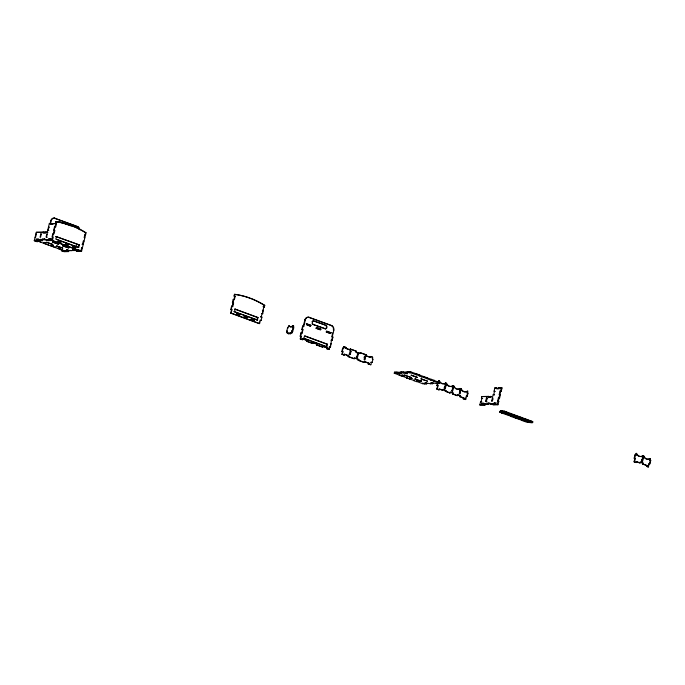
<?xml version="1.0" encoding="UTF-8"?>
<svg xmlns="http://www.w3.org/2000/svg" width="685" height="685" viewBox="0 0 685 685"><rect width="100%" height="100%" fill="white"/><g stroke="black" fill="none" stroke-linecap="round" stroke-linejoin="round"><path stroke-width="1.03" d="M34.25 240.709L36.288 232.301L47.274 232.018L49.311 223.601L56.504 223.695L55.691 227.052L54.492 226.812L53.678 230.177L54.877 230.417L54.064 233.782L52.865 233.542L52.051 236.907L53.25 237.147L52.428 240.512L47.933 240.623L47.239 240.375L47.445 239.527L38.951 239.75L38.745 240.589L34.25 240.709L37.024 241.728L37.726 240.88L41.203 242.156L40.698 242.173M38.154 238.937L36.159 238.988L35.954 239.827L38.848 239.193M34.944 240.966L39.439 240.846L39.644 240.007L42.89 239.921L42.196 239.664L42.401 238.825L45.09 239.031M40.843 239.142L40.646 239.981L42.727 240.752L40.141 239.99M43.823 232.943L44.028 232.095M36.288 232.301L43.72 232.378L43.027 232.121L42.83 232.968L44.825 232.917L45.03 232.069L47.967 232.266M44.397 238.774L44.2 239.613L48.721 240.589M46.554 237.044L47.368 233.679L46.871 233.696L46.058 237.061L47.248 237.301M48.378 230.588L47.685 230.331L48.181 230.323L48.995 226.958L48.498 226.966L49.192 227.223M79.785 229.638A3.956 3.254 88.5 0 0 77.807 226.589L54.406 218.155A3.956 3.254 88.5 0 0 50.818 220.501L50.005 223.858L49.311 223.601M50.502 223.849L51.315 220.484A3.956 3.254 88.5 0 1 54.911 218.147M51.058 223.558L50.853 224.397L53.755 223.764M47.933 240.623L48.138 239.784M51.855 224.372L52.06 223.533M48.19 244.014L47.984 244.853L48.489 244.845L43.472 243.192M50.647 238.611L48.644 238.663L48.447 239.502L51.341 238.868M63.397 251.455L67.892 251.335L68.098 250.496L77.285 250.53L76.592 250.273L76.386 251.112L77.08 251.369L81.584 251.258L86.053 232.754A102.459 84.281 88.5 0 0 56.213 221.752L55.716 221.769L55.305 223.447L55.999 223.704M47.239 240.375L51.735 240.255L56.213 221.752M52.137 239.681L51.932 240.521L80.385 251.01M56.427 236.488L55.819 239.014L78.724 247.456L79.332 244.93L55.93 236.505L79.332 244.93M55.476 246.703L55.271 247.542L55.776 247.533L50.758 245.881M58.191 241.719L58.388 240.872L61.17 241.899L60.965 242.738L57.686 241.728M61.316 250.684L62.018 249.828L61.316 250.684L64.09 251.712L68.586 251.592L68.791 250.753M72.036 250.667L64.099 250.599L63.902 251.438L61.813 250.676M72.764 247.088L72.961 246.249L75.744 247.268L75.538 248.116L72.259 247.105M74.597 250.325L72.516 249.563L73.218 248.706M75.907 246.951L76.514 244.425L77.208 244.682M77.593 250.248L77.799 249.408M56.316 239.39L78.218 247.465L78.835 244.947M82.012 244.288L82.517 244.271L83.33 240.906L84.024 241.163M231.47 309.74L230.657 313.105L231.153 313.096L231.967 309.731L230.776 309.492L231.59 306.126L232.78 306.366L233.594 303.001L232.403 302.761L233.217 299.396L234.407 299.636L235.22 296.28L234.03 296.031L234.433 294.353L234.938 294.336A102.459 84.281 88.5 0 1 264.778 305.339L264.367 307.017L263.177 306.777L264.367 307.017M230.776 309.492L231.273 309.474L232.087 306.109M232.9 302.744L233.713 299.388M234.527 296.023L234.938 294.336M231.59 306.126L232.283 306.383L233.097 303.018L233.594 303.001M233.217 299.396L233.91 299.653L234.724 296.288L235.22 296.28M234.535 311.598L235.152 309.072L258.048 317.515L257.44 320.041L234.039 311.606L257.44 320.041M237.113 313.456L236.907 314.304L239.681 315.323L239.887 314.483L236.608 313.473L239.887 314.483M236.411 314.312L239.185 315.34L239.39 314.492M247.174 317.172L246.472 318.02L247.174 317.172L244.399 316.145L244.194 316.984L246.968 318.011M250.984 319.681L251.686 318.833L254.46 319.852L254.255 320.691L250.984 319.681L254.255 320.691M251.481 319.672L251.686 318.833M253.758 320.708L254.46 319.852M256.943 320.049L257.551 317.523L258.048 317.515M230.657 313.105L259.11 323.594L259.512 321.916M259.11 323.594L259.606 323.585L260.42 320.22L261.113 320.477L261.927 317.112L260.737 316.872L261.927 317.112M261.233 316.855L262.047 313.49L262.74 313.747L263.674 306.769M262.646 312.077L263.057 310.399L263.554 310.382M263.871 307.034L264.273 305.356L264.778 305.339M287.477 331.309L286.784 331.052L287.597 327.687L289.001 325.983A5.822 3.151 -69.8 0 0 292.504 325.889L293.694 326.128L293.291 327.815L292.598 327.558L293 325.872M287.572 332.978L286.878 332.722L287.28 331.035L286.784 331.052M292.598 327.558L293.788 327.798L292.067 332.859L290.817 332.893L290.611 333.732L288.616 333.783L287.923 333.526L288.128 332.687L286.878 332.722M288.616 333.783L288.822 332.944M287.923 333.526L289.918 333.475L290.123 332.636L292.067 332.859M291.373 332.602L291.776 330.923L292.975 331.163M292.281 330.906L293.094 327.541M300.861 336.438L300.244 338.955L300.749 338.947L301.357 336.421L300.167 336.181L300.98 332.816L302.171 333.056L302.984 329.699L301.794 329.451L302.607 326.086L303.798 326.334L305.424 319.604A3.956 3.254 88.5 0 1 309.012 317.266L331.917 325.709A3.956 3.254 88.5 0 1 333.878 330.093L332.251 336.823L331.754 336.832L332.944 337.08L332.131 340.436L330.941 340.197M300.167 336.181L300.664 336.164L301.477 332.807M302.291 329.442L303.104 326.077M300.98 332.816L301.674 333.073L302.487 329.708L302.984 329.699M302.607 326.086L303.301 326.343L304.928 319.621A3.956 3.254 88.5 0 1 308.515 317.275L309.012 317.266M300.244 338.955L302.333 339.726L303.035 338.869L307.197 340.411L306.495 341.258L307.197 340.411M302.333 339.726L303.035 338.869M310.159 326.128L310.862 325.272L310.159 326.128L306.82 324.895M306.495 341.258L312.394 343.433L313.096 342.577L317.258 344.118L316.556 344.966L317.258 344.118M316.05 328.295L316.761 327.447L320.923 328.98L320.717 329.819L316.05 328.295L320.22 329.836L320.923 328.98M312.394 343.433L313.096 342.577M316.556 328.286L316.761 327.447M316.556 344.966L322.455 347.141L323.157 346.293L327.319 347.826L326.617 348.682L327.319 347.826M326.334 346.738L326.942 344.221L327.439 344.204L326.831 346.73L326.334 346.738L303.429 338.296M330.281 333.544L330.983 332.687L330.281 333.544L326.12 332.011M326.617 348.682L328.697 349.444L329.314 346.927L330.504 347.167L331.437 340.188L332.131 340.436M331.994 335.821L332.73 332.799M328.697 349.444L329.202 349.436L329.81 346.91M330.41 345.497L330.821 343.819L331.317 343.801M331.84 339.614L332.242 337.928M342.5 351.782L341.883 354.308L342.389 354.291L342.997 351.773L341.806 351.525L342.62 348.168L343.81 348.408L344.221 346.73L346.302 347.492L345.6 348.348L346.302 347.492M341.806 351.525L342.303 351.516L343.117 348.151M344.221 346.73L343.716 346.738L343.313 348.425L342.62 348.168M341.883 354.308L343.973 355.078L344.675 354.222L348.836 355.755L348.134 356.611L348.836 355.755M343.973 355.078L344.675 354.222M349.761 349.881L350.463 349.033L356.363 351.2L355.661 352.056L359.822 353.588L360.524 352.741L366.424 354.916L366.227 355.755L370.388 357.287L370.594 356.448L372.674 357.219L372.263 358.897L372.957 359.154L372.143 362.519L370.953 362.271L372.143 362.519M350.463 349.033L350.258 349.872L346.096 348.331M349.59 354.205L350.403 350.84L351.097 351.097L350.283 354.462L349.093 354.214L350.283 354.462M349.787 354.47L350.6 351.105L351.097 351.097M348.134 356.611L354.034 358.786L354.736 357.93L358.897 359.462L358.195 360.319L358.897 359.462M356.876 356.885L357.69 353.528L358.383 353.777L357.57 357.142L356.38 356.902L357.57 357.142M357.073 357.159L357.887 353.794L358.383 353.777M359.822 353.588L360.524 352.741M364.069 357.904L364.48 356.226L365.67 356.465L364.857 359.83L364.36 359.839L365.173 356.483M358.195 360.319L364.095 362.493L364.797 361.637L368.967 363.178L368.256 364.026L368.967 363.178M364.095 362.493L364.797 361.637M365.721 355.763L369.883 357.305L370.594 356.448M368.256 364.026L370.842 364.78L371.45 362.262M399.501 374.43L399.295 375.269L399.792 375.26L394.243 373.214L394.449 372.375M394.551 372.931L394.748 372.092L398.944 372.255L398.738 373.094L394.243 373.214M396.546 372.88L396.752 372.041M397.24 373.137L397.446 372.298M399.244 373.085L399.441 372.246L401.693 372.186L401.487 373.025L399.244 373.085L401.324 373.847L398.738 373.094M400.793 372.768L400.999 371.929L404.938 372.101L404.732 372.94L400.793 372.768L401.487 373.025M400.819 373.864L401.025 373.025M404.981 374.978L404.775 375.817L402.78 375.868L402.086 375.611L402.292 374.772M402.797 372.717L402.994 371.878M399.295 375.269L402.069 376.296L402.275 375.457M402.069 376.296L402.771 375.44M402.78 375.868L402.985 375.029M403.491 372.974L403.688 372.135M402.086 375.611L404.082 375.56L404.287 374.721M405.237 372.931L405.443 372.083L407.935 372.024L407.241 371.767L407.044 372.606L407.738 372.863L405.237 372.931L407.318 373.693L407.524 372.854M404.732 372.94L406.821 373.71L407.018 372.863M406.582 377.957L407.284 377.101L406.582 377.957L414.365 380.629L413.868 380.646L414.074 379.807M407.044 372.606L409.039 372.554L409.245 371.715L410.931 371.946L419.759 375.003L419.057 375.851L426.849 378.531L427.046 377.683L419.263 375.012L419.759 375.003M409.039 372.554L409.733 372.811L409.938 371.972M409.373 378.3L412.062 378.497L409.373 378.3L409.579 377.452M409.733 372.811L410.735 372.786L410.931 371.946M409.356 378.985L409.561 378.137M409.861 378.968L410.058 378.129M410.067 378.548L410.272 377.709M411.368 378.248L411.574 377.401M421.652 380.432L420.95 381.28L415.05 379.105L415.256 378.266M410.735 372.786L416.283 374.832L416.489 373.993M415.05 379.105L415.752 378.257M416.283 374.832L416.985 373.976M413.868 380.646L416.643 381.665L416.848 380.826M416.643 381.665L417.345 380.817M417.353 381.237L419.348 381.185L416.66 380.98L417.353 381.237L417.559 380.398M421.044 378.951L427.44 381.117L421.044 378.951L421.249 378.111M420.95 381.28L421.155 380.44M421.549 378.942L421.746 378.094M423.57 377.521L423.775 376.673M424.075 377.503L424.272 376.664M417.148 381.656L422.696 383.703L422.902 382.864M422.696 383.703L424.392 383.934L424.597 383.086M426.55 377.7L434.341 380.372L434.136 381.211L426.344 378.54L427.046 377.683M424.392 383.934L426.387 383.883L426.592 383.035M430.856 380.201L431.062 379.362M431.362 380.192L431.559 379.353M426.387 383.883L425.693 383.626L427.192 383.583L425.111 382.821L430.634 383.771L430.839 382.932M430.634 383.771L432.637 383.72L432.834 382.872M436.893 385.467L437.706 382.102L438.203 382.093L437.39 385.458L436.893 385.467L438.083 385.706L437.27 389.071L436.773 389.089L437.587 385.724M466.04 396.213L467.23 396.452L468.043 393.087L466.853 392.847L467.35 392.839L467.761 391.152A5.84 4.804 88.5 0 1 461.168 388.72L460.474 388.464A5.84 4.804 88.5 0 1 453.881 386.04L453.187 385.783A5.84 4.804 88.5 0 1 446.594 383.352L445.901 383.095A5.84 4.804 88.5 0 1 439.308 380.663L438.802 380.68L438.4 382.358L437.706 382.102M438.897 382.35L439.308 380.663M432.637 383.72L431.944 383.463L433.194 383.429L431.105 382.658L436.884 383.609L438.879 383.557L439.085 382.718M438.879 383.557L438.186 383.3L439.188 383.275L439.393 382.435L433.836 380.389L434.341 380.372M436.773 389.089L438.854 389.851L439.059 389.011L442.527 390.296L443.229 389.44L446.003 390.459L445.301 391.315L446.003 390.459M438.854 389.851L439.556 389.003L443.024 390.279M446.183 385.03L444.993 384.79L446.183 385.03L445.37 388.395L444.18 388.155L444.582 386.468M444.18 388.155L444.676 388.138L445.49 384.773M444.873 388.412L445.687 385.047M445.301 391.315L449.814 392.976L450.019 392.137L453.29 393.147L453.093 393.986L452.588 394.003L452.794 393.164M449.814 392.976L450.516 392.128L453.29 393.147M452.776 387.462L451.963 390.827L452.657 391.084L453.47 387.719L452.28 387.479L453.47 387.719M451.466 390.835L452.16 391.092L452.973 387.736M452.588 394.003L457.101 395.665L457.803 394.808L460.577 395.836L459.875 396.692L460.577 395.836M457.101 395.665L457.803 394.808M460.063 390.15L459.25 393.515L459.943 393.772L460.757 390.407L459.567 390.159L460.757 390.407M460.26 390.416L459.447 393.781L459.943 393.772M463.146 398.807L463.848 397.951L463.146 398.807L465.723 399.56L466.536 396.195L467.23 396.452M465.226 399.578L465.629 397.891M466.733 396.469L467.547 393.104M479.8 404.946L484.295 404.835L484.5 403.987L487.746 403.902L487.951 403.063L488.645 403.319L488.439 404.159L485.194 404.244L484.989 405.083L479.8 404.946L480.613 401.581L481.803 401.83M481.427 398.225L482.617 398.464L481.427 398.225L481.838 396.538L488.576 396.367L489.27 396.624L489.073 397.463L488.379 397.206L488.576 396.367M481.11 401.573L481.923 398.208M481.504 404.064L481.709 403.225L483.704 403.174L483.499 404.013L481.504 404.064L484.192 404.27L483.499 404.013M482.197 404.321L482.403 403.482L484.398 403.431M485.614 401.453L486.804 401.701L485.614 401.453L486.427 398.088L487.617 398.336L486.427 398.088M486.11 401.444L486.924 398.079M486.307 401.71L487.121 398.345M488.379 397.206L492.823 396.255L493.234 394.569L494.424 394.817L493.234 394.569M489.749 403.85L493.688 404.022L490.443 404.107L489.749 403.85L489.946 403.011L487.951 403.063M494.741 391.46L494.048 391.212L494.861 387.847L497.301 388.052L497.104 388.9M493.731 394.56L494.544 391.195L495.238 391.452M492.506 400.716L492.909 399.03M496.608 387.796L496.402 388.643L499.1 388.84M498.406 388.592L498.612 387.744L502.054 387.933L501.24 391.298L500.041 391.049L499.228 394.414L500.427 394.663L499.613 398.019L498.415 397.779L497.601 401.145L498.8 401.384L497.986 404.749L493.483 404.869L492.789 404.612L492.994 403.773M494.193 402.9L493.996 403.748L495.991 403.688L496.197 402.849L494.193 402.9L494.895 403.157L494.69 403.996M492.789 404.612L497.284 404.492L498.098 401.127M498.92 397.762L499.733 394.406M500.547 391.041L501.36 387.676M497.601 401.145L498.295 401.401L499.108 398.036L499.613 398.019M499.228 394.414L499.922 394.671L500.735 391.306L501.24 391.298M499.733 412.096L499.939 411.257L501.18 411.223L500.487 410.966L500.29 411.813L500.983 412.062L499.733 412.096L501.814 412.867L501.317 412.875L501.514 412.036M501.283 411.788L501.488 410.94M500.29 411.813L502.285 411.753L502.49 410.914L504.434 411.137L532.887 421.626L532.682 422.474L531.432 422.499L532.125 422.756L532.331 421.917M502.285 411.753L502.978 412.01L503.184 411.171M502.978 412.01L504.228 411.985L504.434 411.137M506.309 412.747L506.515 411.908M510.471 414.279L510.676 413.44M522.141 419.443L521.936 420.282L515.54 418.124L511.378 416.591L511.584 415.744M511.378 416.591L512.08 415.735M515.54 418.124L515.745 417.285M516.37 416.454L516.576 415.615M516.045 418.107L516.242 417.268M520.54 417.996L520.737 417.148M532.125 422.756L525.601 421.832L521.439 420.299L521.645 419.46M526.44 420.17L526.637 419.323M530.13 422.808L530.336 421.969M530.601 421.703L530.806 420.864M634.867 458.445L634.045 461.81L634.55 461.793L635.363 458.428L634.164 458.188L634.986 454.823L636.177 455.071L636.579 453.384A5.84 4.804 88.5 0 0 643.172 455.816L643.866 456.073A5.84 4.804 88.5 0 0 650.459 458.505L650.056 460.183L649.56 460.2L650.75 460.44L649.937 463.805L648.746 463.557M634.164 458.188L634.67 458.171L635.483 454.814M634.986 454.823L635.68 455.08L636.082 453.401L636.579 453.384M634.045 461.81L636.134 462.572L636.331 461.733L639.807 463.017L640.509 462.161L643.283 463.18L642.581 464.036L643.283 463.18M636.134 462.572L636.836 461.724L640.304 463M643.463 457.751L642.273 457.512L643.463 457.751L642.65 461.116L641.46 460.877L641.862 459.19M641.46 460.877L641.956 460.859L642.77 457.494M642.153 461.133L642.967 457.768M646.888 466.536L647.59 465.689L646.888 466.536L648.43 466.913L649.243 463.548L649.937 463.805M647.933 466.922L648.541 464.404M649.637 462.974L650.048 461.296M504.528 412.712C508.698 413.423 500.418 411.471 505.239 413.004M506.498 412.473L508.15 412.721M509.229 414.314L511.541 415.024L506.215 413.355L508.758 413.937L508.304 414.048M512.046 414.519L513.699 414.767M515.634 416.805C521.079 417.713 509.871 415.11 516.67 417.191M50.818 220.501L51.315 220.484M72.199 226.35L59.21 221.76L61.128 222.462M77.807 226.589L77.311 226.598A3.956 3.254 88.5 0 1 77.953 227.043M35.877 233.979L36.373 233.97L35.56 237.335L35.063 237.344M86.053 232.754L85.556 232.772A102.459 84.281 88.5 0 0 73.535 226.555M85.145 234.45L85.651 234.441L84.957 234.184L84.144 237.541L84.837 237.798M82.705 244.536L83.21 244.528L82.517 244.271M78.218 247.465L78.724 247.456M58.054 248.569L64.099 250.599M81.892 247.901L82.397 247.893L81.703 247.636L80.89 251.001L76.386 251.112M79.588 250.196L73.346 250.359L74.04 250.616M233.91 299.653L234.407 299.636M232.283 306.383L232.78 306.366M235.152 309.072L234.647 309.081L257.551 317.523M262.047 313.49L261.55 313.507L262.74 313.747M239.185 315.34L239.681 315.323M261.113 320.477L259.923 320.229M304.928 319.621L305.424 319.604M312.043 323.688A1.832 1.507 88.5 0 0 312.497 324.245L325.495 328.834A1.832 1.507 88.5 0 0 326.308 325.469L313.816 320.863A1.832 1.507 88.5 0 0 313.002 324.228M292.204 326.796A5.822 3.151 -69.8 0 1 289.695 326.231L288.505 325.992M292.504 325.889L293.694 326.128M313.31 320.88L326.308 325.469M303.301 326.343L303.798 326.334M331.917 325.709L308.515 317.275M293.291 327.815L293.788 327.798M312.497 324.245L325.495 328.834M333.878 330.093L333.381 330.11A3.956 3.254 88.5 0 0 333.312 328.329M301.674 333.073L302.171 333.056M330.504 347.167L329.314 346.927M350.403 350.84L349.907 350.848L350.6 351.105M356.363 351.2L349.966 349.042M357.69 353.528L357.193 353.537L357.887 353.794M366.424 354.916L360.027 352.749M369.883 357.305L370.388 357.287M372.674 357.219L370.088 356.457M372.46 359.163L372.957 359.154M407.241 371.767L409.245 371.715M406.821 373.71L407.318 373.693M426.344 378.54L426.849 378.531M434.136 381.211L433.631 381.228L439.188 383.275M438.391 382.461L439.393 382.435M441.697 383.574A5.84 4.804 88.5 0 0 445.396 383.112L445.901 383.095M446.594 383.352L445.396 383.112M447.819 385.621A5.84 4.804 88.5 0 0 452.682 385.792L453.187 385.783M452.682 385.792L453.881 386.04M455.105 388.301A5.84 4.804 88.5 0 0 459.969 388.481L460.474 388.464M459.969 388.481L461.168 388.72M443.229 389.44L442.733 389.448L445.507 390.476M502.054 387.933L498.612 387.744M452.16 391.092L452.657 391.084M467.761 391.152L467.264 391.169A5.84 4.804 88.5 0 1 463.557 391.632M494.048 391.212L494.544 391.195M451.406 392.651L451.903 392.633M499.922 394.671L500.427 394.663M489.27 396.624L481.838 396.538M489.073 397.463L491.068 397.411L490.374 397.154M498.295 401.401L498.8 401.384M500.487 410.966L502.49 410.914M521.439 420.299L521.936 420.282M635.68 455.08L636.177 455.071M636.827 454.669A5.84 4.804 88.5 0 0 642.676 455.825L643.172 455.816M642.676 455.825L643.866 456.073M650.459 458.505L649.962 458.513A5.84 4.804 88.5 0 1 645.099 458.342M640.509 462.161L640.004 462.169L642.787 463.197M505.958 412.199L504.46 411.933M508.501 413.209L508.69 412.918M514.058 415.256L514.521 415.204L513.998 414.862M513.853 416.095C513.861 414.896 508.972 415.187 514.837 416.334M519.607 417.302L520.078 417.251L519.547 416.908M519.41 418.141C519.418 416.942 514.521 417.233 520.386 418.381M525.164 419.348L525.626 419.297L525.095 418.955M503.732 412.242L502.465 411.985M511.284 414.237L510.017 413.98M516.832 416.283L515.565 416.026M525.943 420.427L525.001 420.256M526.114 420.462C530.995 421.343 524.436 421.275 526.294 420.222M530.43 421.361L531.175 421.343L530.652 421.001M504.391 411.471L506.087 411.985M509.94 413.517L511.738 414.117M515.497 415.564L517.286 416.163M507.902 413.123L506.523 412.661M513.45 415.17L512.08 414.708M519.007 417.216L517.517 416.608L519.256 416.814M521.448 418.158L522.852 418.278L521.705 417.747M526.996 420.205L528.4 420.325L527.253 419.794M524.804 418.86L523.075 418.655L524.222 419.186M530.353 420.907L528.623 420.701L529.77 421.232M522.227 419.237L521.182 418.852M527.775 421.284L526.731 420.898M510.796 415.05L510.077 414.759M54.406 218.155L76.318 226.23M494.861 387.847L495.555 388.104M500.041 391.049L500.735 391.306M234.03 296.031L234.724 296.288M310.862 325.272L306.692 323.74L306.495 324.579L310.656 326.111M330.983 332.687L326.822 331.155L326.617 331.994L330.778 333.526M306.195 323.748L310.356 325.281M316.256 327.456L320.426 328.997M326.317 331.172L330.487 332.704M48.181 230.323L48.875 230.571M262.364 310.142L263.057 310.399M498.415 397.779L499.108 398.036M332.251 336.823L332.944 337.08M490.58 396.315L491.273 396.564M44.825 232.917L45.518 233.165M232.403 302.761L233.097 303.018M301.794 329.451L302.487 329.708M289.001 325.983L289.695 326.231M343.716 346.738L345.797 347.509M467.35 392.839L468.043 393.087M650.056 460.183L650.75 460.44M50.442 239.45L51.135 239.707M356.157 352.047L360.327 353.58M345.6 348.348L348.93 349.573M51.735 240.255L81.584 251.258M416.78 374.815L419.562 375.842M497.284 404.492L497.986 404.749M287.597 327.687L288.291 327.944M365.67 356.465L364.977 356.209L364.163 359.574L364.857 359.83M73.012 249.545L75.093 250.316M46.143 239.836L48.224 240.606M291.776 330.923L292.478 331.172M327.439 344.204L304.542 335.761L303.926 338.287L326.831 346.73M305.039 336.147L326.942 344.221M400.999 371.929L401.693 372.186M487.746 403.902L488.439 404.159M231.273 309.474L231.967 309.731M437.39 385.458L438.083 385.706M444.676 388.138L445.37 388.395M634.67 458.171L635.363 458.428M641.956 460.859L642.65 461.116M480.613 401.581L481.307 401.838M69.099 250.47L66.514 249.717L68.594 250.479M38.951 239.75L39.644 240.007M300.664 336.164L301.357 336.421M342.303 351.516L342.997 351.773M484.5 403.987L485.194 404.244M290.123 332.636L290.817 332.893M481.709 403.225L482.403 403.482M37.949 239.776L38.643 240.033M67.096 250.522L67.789 250.778L65.101 250.573M415.547 379.096L421.446 381.271M504.228 411.985L532.682 422.474M38.745 240.589L39.439 240.846M67.892 251.335L68.586 251.592M243.903 316.162L246.677 317.181M251.19 318.842L253.964 319.869M457.306 394.825L460.08 395.844M484.295 404.835L484.989 405.083M289.918 333.475L290.611 333.732M394.748 372.092L395.442 372.349M404.082 375.56L404.775 375.817M445.807 391.306L450.31 392.967M453.093 393.986L457.597 395.647M460.38 396.675L463.848 397.951M643.078 464.028L647.59 465.689M37.23 240.889L61.522 249.845M459.875 396.692L463.351 397.968M642.581 464.036L647.094 465.697M302.53 338.887L306.7 340.419M312.6 342.594L316.761 344.127M322.661 346.302L326.822 347.834M344.17 354.231L348.34 355.772M354.239 357.947L358.401 359.479M364.3 361.654L368.462 363.187M35.44 240.949L37.529 241.719M231.153 313.096L259.606 323.585M402.575 376.279L407.078 377.949M437.27 389.071L439.35 389.842M463.642 398.798L465.723 399.56M511.875 416.574L501.317 412.875M634.55 461.793L636.63 462.563M647.385 466.528L648.43 466.913M300.749 338.947L302.83 339.709M306.991 341.25L312.891 343.425M317.052 344.957L322.952 347.132M327.122 348.665L329.202 349.436M342.389 354.291L344.469 355.061M348.631 356.594L354.53 358.769M358.7 360.31L364.591 362.485M368.761 364.018L370.842 364.78M441.097 383.3A5.84 4.804 88.5 0 1 439.547 381.947M439.145 381.339A5.84 4.804 88.5 0 1 438.802 380.68M462.957 391.358A5.84 4.804 88.5 0 1 461.407 390.005M461.005 389.397A5.84 4.804 88.5 0 1 460.671 388.737M447.296 385.167A5.84 4.804 88.5 0 1 446.432 384.028M454.121 387.316A5.84 4.804 88.5 0 1 453.376 386.049M331.754 325.914A3.956 3.254 88.5 0 1 332.353 326.445M332.61 326.762A3.956 3.254 88.5 0 1 332.841 327.113M325.803 325.486A1.832 1.507 88.5 0 1 324.99 328.843M311.992 321.813A1.832 1.507 88.5 0 1 312.994 320.914M58.568 222.36A1.832 1.507 88.5 0 1 59.706 221.743M78.501 227.643A3.956 3.254 88.5 0 1 78.929 228.379M79.083 228.781A3.956 3.254 88.5 0 1 79.28 229.646M293.197 326.146A5.822 3.151 -69.8 0 1 292.863 326.402M55.716 221.769A102.459 84.281 88.5 0 1 71.043 225.588M234.433 294.353A102.459 84.281 88.5 0 1 249.76 298.172M250.599 298.48A102.459 84.281 88.5 0 1 254.717 300.201M255.531 300.578A102.459 84.281 88.5 0 1 264.273 305.356M636.416 454.061A5.84 4.804 88.5 0 1 636.082 453.401M644.576 457.888A5.84 4.804 88.5 0 1 643.369 456.082M40.877 233.85L40.064 237.215L40.561 237.198L41.374 233.842L40.877 233.85M65.674 243.56L65.477 244.399L68.252 245.427L68.457 244.588L65.674 243.56M492.421 397.934L491.607 401.299L492.104 401.282L492.917 397.925L492.421 397.934M501.514 412.336L503.989 413.029L501.514 412.336M504.288 413.363L506.772 414.048L504.288 413.363M507.071 414.382L509.546 415.076L507.071 414.382M509.846 415.41L512.32 416.095L509.846 415.41M512.62 416.429L515.094 417.122L512.62 416.429M515.394 417.456L517.869 418.141L515.394 417.456M518.168 418.475L520.651 419.169L518.168 418.475M520.172 418.424L522.646 419.117L520.172 418.424M520.951 419.503L523.426 420.188L520.951 419.503M522.946 419.451L525.421 420.136L522.946 419.451M523.725 420.522L526.2 421.215L523.725 420.522M526.5 421.549L528.974 422.234L526.5 421.549M528.503 421.498L530.978 422.183L528.503 421.498M46.888 242.284L46.392 242.293L52.788 244.459L46.888 242.284M52.882 242.13L52.385 242.139L58.782 244.305L52.882 242.13M45.484 242.456L43.489 242.507L46.186 242.713L45.484 242.456M52.779 245.144L50.776 245.196L53.473 245.401L52.779 245.144M56.949 245.992L56.453 246.009L62.849 248.167L56.949 245.992M62.951 245.838L62.446 245.846L68.851 248.013L62.951 245.838M60.066 247.824L58.062 247.884L60.759 248.081L60.066 247.824M405.486 375.389L404.989 375.397L411.385 377.563L405.486 375.389M411.479 375.226L410.983 375.243L417.379 377.401L411.479 375.226"/></g></svg>
